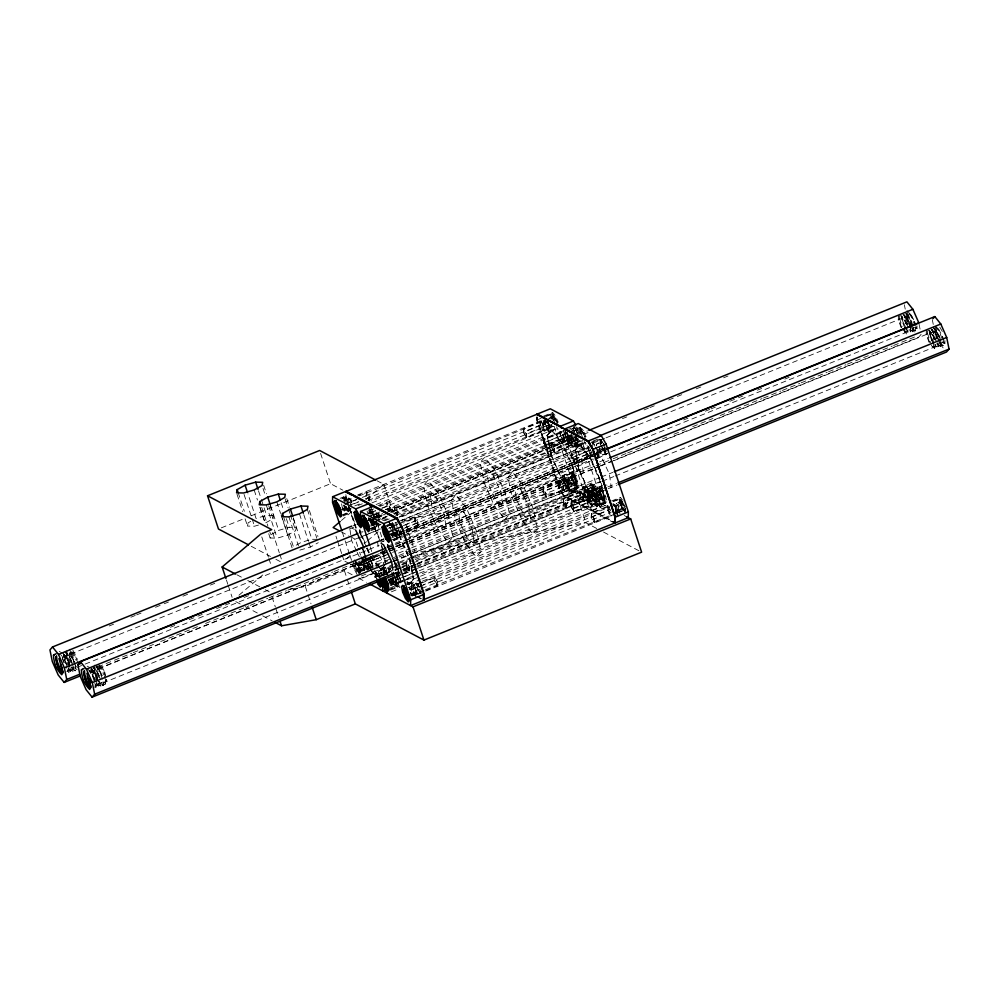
<?xml version="1.0" encoding="UTF-8"?>
<svg xmlns="http://www.w3.org/2000/svg" width="999" height="999" viewBox="0 0 999 999"><rect width="100%" height="100%" fill="white"/><g stroke="black" fill="none" stroke-linecap="round" stroke-linejoin="round"><path stroke-width="0.75" stroke-dasharray="5 3.75" d="M917.007 325.936L916.97 328.708L914.035 327.135C919.979 330.719 910.389 312.35 908.191 312.013M944.929 340.671L944.904 343.444L941.957 341.87C947.901 345.454 938.311 327.085 936.113 326.748M343.806 501.011L343.856 498.064L348.201 504.97L345.804 494.617M344.43 498.326L344.355 503.871L348.876 511.838L340.746 515.634M351.049 508.953L348.289 510.077L348.164 505.881L358.117 501.86M348.676 506.555L348.589 512.462L344.455 505.182M348.876 511.838L348.963 506.306M355.294 561.351L355.207 566.895L359.727 574.862M355.582 560.726L355.494 566.633L359.628 573.913M359.777 572.09L359.815 569.318L356.006 562.612M360.352 572.177L360.402 569.218L356.268 561.938M363.411 557.567L363.324 563.473L368.144 571.965M367.682 570.017L363.911 563.374L363.973 559.215M371.99 567.907L368.656 562.025L368.718 557.929L369.205 561.8L371.466 566.57L373.164 567.457L372.602 563.598L370.329 558.828L368.631 557.929L372.053 563.811L371.99 567.907L367.857 569.567L364.523 563.686L364.585 559.602L387.387 550.349M384.677 552.11L364.76 560.152L364.71 563.786L386.039 555.169M369.443 500.899L369.493 497.265L366.533 492.045L366.483 495.679L369.443 500.899L367.07 495.579L367.108 492.307L358.004 495.492M364.76 560.152L367.732 565.384L367.669 569.018L389.011 560.402M368.394 520.217L368.419 517.794M367.857 569.567L367.919 565.484M368.606 518.044L368.569 520.766L371.328 519.655M368.194 569.005L368.231 566.058L364.585 559.602M368.481 568.568L368.519 565.796L364.747 559.165M369.18 521.153L369.218 518.381M369.368 513.224L369.405 510.489M369.73 500.287L369.78 497.015L367.108 492.307M369.168 513.848L372.365 513.061L372.277 518.606L376.798 526.573L368.681 530.357M391.408 571.016L375.487 577.584L375.562 572.052L384.278 568.531L388.798 576.498L388.736 580.656M378.971 523.688L376.223 524.8L376.273 520.716L380.419 519.043L377.073 513.161L377.023 517.257M375.774 577.335L375.861 571.428L380.681 579.919M376.598 521.291L376.511 527.197L373.064 521.128M376.798 526.573L376.885 521.041M384.278 568.531L383.604 574.163L383.691 568.256L388.511 576.76M384.99 574.487L385.04 570.854L390.721 568.556M389.722 511.6L389.772 507.967L386.813 502.734L386.75 506.368L389.722 511.6L387.337 506.281L387.387 503.009L379.695 505.606M390.01 510.976L390.06 507.704L387.387 503.009M391.995 527.922L392.058 523.501L384.215 526.66M395.504 529.57L392.058 523.501L392.557 529.308L396.79 537.899L393.344 531.83M393.181 528.259L393.219 525.536L397.352 523.863M397.365 515.634L397.427 512L394.455 506.768L394.405 510.402L397.365 515.634L394.992 510.314L395.042 507.042L387.35 509.652M402.709 580.881L395.604 583.753L395.654 580.119L414.135 572.652M400.587 533.229L396.316 534.952L396.366 531.318L399.213 530.169M395.779 584.303L395.841 580.219L399.975 578.546L396.64 572.664L396.578 576.748L399.912 582.629L395.779 584.303L392.445 578.421L396.578 576.748M400.686 529.745L400.636 533.828L396.491 535.501L396.553 531.418L399.313 530.307M396.79 537.899L397.165 531.73L397.078 537.275M388.236 589.86L396.366 586.076L396.441 580.531L394.18 576.548M397.664 515.009L397.702 511.75L395.042 507.042M399.912 582.629L399.975 578.546M402.172 573.975L409.578 570.479L406.905 565.771L406.955 562.499L397.839 565.684M409.34 567.469L409.29 571.103L406.318 565.871L406.368 562.237L409.627 567.207L406.955 562.499M409.578 570.479L409.627 567.207M416.346 597.39L411.526 588.898L411.613 582.991L407.704 584.577M415.884 595.441L412.112 588.811L411.613 582.991L416.433 591.495L416.396 594.442M406.268 530.931L417.644 526.336L415.272 521.016L415.309 517.744L399.088 523.788M425.836 590.434L437.212 585.839L437.55 581.942L434.877 577.235L412.962 585.589L415.934 590.821L415.871 594.455L420.142 592.732M420.229 590.609L420.192 593.331L416.059 595.004L416.121 590.921M416.683 594.005L416.72 591.233L412.2 583.266M420.192 593.331L416.858 587.449L416.92 583.366L412.787 585.039L412.912 589.223L418.593 586.925M417.932 525.711L417.982 522.44L415.309 517.744M437.5 585.214L434.827 580.506L434.877 577.235M437.262 582.205L437.212 585.839L434.24 580.606L434.29 576.972L437.55 581.942M523.364 432.442L523.701 428.559L545.029 419.942L544.979 423.576L547.939 428.796L526.61 437.412L523.364 432.442L544.979 423.576M526.023 437.15L526.073 433.878L523.401 429.17M540.709 421.054L544.043 426.935L543.993 431.019L540.646 425.137L540.709 421.054L544.842 419.38L548.189 425.262L548.126 429.358L370.916 500.961M542.919 491.945L543.256 488.049L564.597 479.433L567.557 484.665L567.507 488.299L546.178 496.915L542.919 491.945L564.535 483.066L564.41 478.883L560.277 480.556L560.214 484.64L563.548 490.521L567.682 488.848L567.744 484.765L564.41 478.883M574.2 437.075L546.89 448.114L543.631 443.144L543.968 439.248L565.309 430.631L568.269 435.864L568.219 439.498M548.001 423.064L549.375 425.487L549.288 431.393L544.18 423.151L544.218 420.379M544.83 420.741L544.792 423.476L540.646 425.137M545.591 496.653L545.641 493.381L542.969 488.673M546.303 447.852L546.353 444.58L543.681 439.872M546.228 493.281L546.178 496.915L543.206 491.683L543.256 488.049L545.641 493.381M547.939 428.796L548.001 425.162L526.073 433.878M548.713 431.118L548.788 425.586L546.528 421.603M575.923 439.897L575.874 443.531L554.532 452.147L551.286 447.177L551.623 443.294L572.951 434.677L576.111 439.997L576.048 444.08L398.838 515.696M552.31 419.73L552.385 413.823L547.165 415.934M557.217 422.327L552.385 413.823L553.696 421.079M553.958 451.885L553.995 448.613L551.336 443.906M565.147 442.033L562.649 440.821L560.389 436.063L559.815 432.192L560.102 431.443L562 432.442L564.51 437.737L565.147 442.033L560.926 435.839L560.988 431.755L565.122 430.082L568.456 435.964L568.406 440.047L389.76 512.25M563.199 502.647L563.536 498.751L584.865 490.134L584.815 493.768L587.787 499.001L566.445 507.617L563.199 502.647L584.815 493.768M563.548 490.521L563.611 486.438L560.277 480.556M564.123 476.498L564.035 482.392L568.856 490.896L563.748 482.654L564.123 476.498L568.943 484.99L568.856 490.896L576.972 487.112L577.06 481.568L571.952 473.326L571.865 479.233L576.685 487.724L576.773 481.818L571.952 473.326M565.309 430.631L565.259 434.265L543.631 443.144M565.871 507.342L565.921 504.07L563.249 499.375M566.508 503.983L566.445 507.617L563.486 502.385L563.536 498.751L565.921 504.07M572.802 446.066L570.304 444.855L568.031 440.097L567.457 436.226L567.757 435.477L569.642 436.476L572.165 441.77L572.802 446.066L568.581 439.872L568.631 435.789L572.777 434.115M568.269 490.621L568.356 485.077L563.823 477.11M567.357 432.542L564.747 433.591L569.567 442.095L568.98 441.82L569.068 436.276L569.567 442.095L577.697 438.311M570.841 506.68L571.178 502.784L592.519 494.168L595.479 499.4L595.429 503.034L574.1 511.65L570.841 506.68L571.178 502.784L574.15 508.016L574.1 511.65L571.128 506.418M594.717 454.807L574.812 462.849L571.565 457.879L571.903 453.983L591.808 445.941M567.557 433.628L571.977 441.67L571.915 445.754L571.428 441.883L569.155 437.125L567.457 436.226M575.874 443.531L572.902 438.311L572.951 434.677M573.513 511.376L573.563 508.116L570.891 503.409M574.225 462.587L574.275 459.315L571.615 454.607M575.237 436.575L577.297 440.222L577.21 446.128L576.71 440.322L575.199 437.662M568.356 485.077L577.06 481.568L576.972 487.112L572.452 479.133L572.539 473.588L577.022 483.591L576.386 485.289L573.738 482.055L572.29 477.622L573.126 475.412L575.399 478.646L569.83 481.193L571.116 485.114L570.604 486.463L575.774 484.952L576.361 483.429L573.126 475.412M580.894 428.833L585.139 437.05L580.319 428.559L580.232 434.465L580.894 428.833L573.788 431.193M580.556 491.258L583.891 497.127L583.828 501.223L580.494 495.342L580.556 491.258L584.69 489.585L588.024 495.467L587.961 499.55M589.123 501.585L584.303 493.094L584.39 487.187L589.21 495.691L589.123 501.585L584.028 493.356L584.103 487.812L592.232 484.028L597.34 492.27L596.965 498.426L592.145 489.935L592.232 484.028L597.052 492.519L596.965 498.426M584.69 489.585L584.627 493.668L580.494 495.342M587.787 499.001L587.837 495.367M584.103 487.812L591.533 501.173L591.47 505.257L588.136 499.375L588.199 495.292L592.332 493.618L595.666 499.5L595.616 503.583L419.855 574.612M588.911 446.491L588.848 450.574L592.195 456.456L406.131 531.643M588.548 501.323L588.623 495.779L602.971 490.184L605.731 496.491L606.83 501.923L605.631 503.309L596.703 506.905L593.906 503.421L591.146 497.102L590.034 491.67L591.246 490.297L594.043 493.781L596.803 500.099L597.902 505.531L596.703 506.905M614.285 514.31L594.38 522.352L591.121 517.382L591.458 513.486L611.376 505.444M591.67 497.39L592.045 491.221L599.875 488.061L604.982 496.303L604.907 501.835L596.778 505.619L591.67 497.39L592.045 491.221L596.865 499.725L596.778 505.619L591.957 497.127M592.694 446.853L592.757 442.42L600.599 439.26L602.659 442.907M592.332 493.618L592.27 497.702L588.136 499.375M592.519 494.168L592.469 497.802L417.969 568.256M592.807 484.29L592.732 489.835L597.252 497.802M593.793 522.077L593.843 518.806L591.171 514.11M594.43 518.718L594.38 522.352L591.408 517.12L591.458 513.486L593.843 518.806M596.191 505.357L596.278 499.812L591.758 491.845M596.927 455.169L596.99 451.011L605.419 447.752L605.332 453.658L598.801 456.293M597.489 456.83L597.577 450.924L595.516 447.277M600.511 445.167L600.599 439.26M600.461 488.324L600.374 493.868L604.907 501.835M601.111 443.681L601.173 439.523L604.944 446.166M601.173 439.523L600.923 443.556L596.153 445.916L596.927 443.881L601.773 441.346L603.284 443.506M602.572 448.801L605.332 453.658L605.656 450.274M608.453 507.355L608.416 510.077L611.75 515.959M615.709 513.736L615.759 510.102L612.799 504.87M615.884 514.285L615.946 510.202M616.508 513.286L616.558 510.514L612.787 503.871M617.057 516.321L617.145 510.414L612.325 501.923M613.623 501.398L620.741 499.025L620.654 504.57L624.462 511.276M624.887 513.161L624.949 508.728M625.174 512.537L625.237 508.379M901.16 327.635L898.313 319.98L898.376 315.609L901.298 318.119L904.682 325.462L906.642 324.675L902.871 317.495L899.55 315.135M929.095 342.37L926.235 334.715L926.31 330.344L929.232 332.854L932.604 340.197L933.703 345.629L932.504 347.003L934.49 348.713L935.988 344.68L933.703 345.629M375.487 577.584L376.161 573.863L378.808 577.097L383.741 575.262L381.943 572.689L376.773 574.2L376.186 575.724L377.16 578.671M570.604 486.463L567.507 479.982L572.489 477.11L572.452 479.133L563.748 482.654M573.164 430.332L573.201 428.309L570.716 429.745M580.819 434.365L580.844 432.342L577.222 434.24M597.052 492.519L596.653 495.991L594.018 492.744L592.757 487.812L592.145 489.935M586.251 499.388L589.06 502.872L604.982 496.303L604.957 498.326L604.308 500.024L603.696 499.687L601.66 496.79L600.411 491.845L600.374 493.868L586.251 499.388L583.491 493.069L582.392 487.637L583.591 486.263L592.519 482.654L595.317 486.138L598.076 492.457L599.188 497.889L597.976 499.263L595.179 495.779L592.419 489.473L591.321 484.028L592.519 482.654M620.741 499.025L625.262 506.993L623.601 504.083L625.224 509.028L624.587 510.726L621.94 507.48L620.691 502.547L620.654 504.57L614.847 506.78M390.509 587.687L395.729 585.576L395.816 579.77L394.842 576.823M537.1 416.783L537.162 419.892L559.452 487.649L564.198 496.016L587.287 508.204L587.375 502.385L565.097 434.627L562.724 430.307M910.376 331.93L910.651 328.571L910.176 330.319L912.761 331.818L913.161 327.56L912.761 331.818L909.752 329.433L910.376 331.93L908.241 332.03L904.707 327.56M929.432 330.332C929.832 336.251 931.667 342.682 936.163 346.765L938.311 346.653L938.573 343.306L938.098 345.055L940.696 346.553L941.083 342.295L940.696 346.553L937.674 344.168M71.004 667.107L72.328 669.055L73.414 667.757L71.803 662.062L68.456 655.344L66.009 652.734C70.579 657.567 74.151 664.61 73.002 671.39L69.818 670.067L68.382 668.156M98.926 681.842C100.862 687.612 101.935 677.472 100.936 686.126L97.74 684.802L96.416 682.866M63.849 654.807L70.804 668.831C68.094 672.24 72.39 665.971 70.492 671.141L68.669 672.402L67.208 671.128L68.182 669.805L67.12 671.166M104.97 684.415L106.743 679.332L104.97 684.415C100.799 684.352 105.357 679.407 102.984 682.704L105.507 681.693L106.356 679.495M901.56 327.485L899.1 319.668L899.387 316.783M929.482 342.22L927.022 334.403L927.309 331.506M347.664 501.635L345.866 497.564L346.079 493.943M911.275 326.124L908.041 318.231L908.703 314.023M939.197 340.859L935.963 332.967L936.625 328.758M76.024 666.645L74.975 668.019L76.024 666.645C60.352 626.585 79.358 667.682 75.187 670.916L72.465 669.03M258.479 525.074L254.52 526.211L247.49 526.073L248.114 522.827L247.165 519.942M259.852 507.292L265.085 523.176L272.989 518.756L273.614 515.521L270.292 505.407M293.406 518.793L296.266 527.46L295.629 530.706L287.724 535.127L277.173 538.161L270.142 538.011L270.766 534.777L269.817 531.893M902.322 328.683L906.568 333.978L908.066 329.945M912.686 329.308L913.161 327.56M941.083 342.295L940.608 344.043L938.685 341.933M910.176 330.319L910.576 328.921M94.992 687.712L96.104 684.54L95.13 685.863L96.603 687.137L98.414 685.876C100.225 680.781 96.279 686.812 98.726 683.566L97.652 684.852M95.105 687.362L96.016 684.64L95.13 685.863M67.745 670.953L68.094 669.904M915.571 328.196L915.921 327.173L916.97 328.708L914.722 327.672M943.506 342.932L943.843 341.908L944.904 343.444L942.644 342.407L941.095 340.334M341.583 503.833L342.37 508.104L344.405 511.013L345.192 508.978L343.906 505.057M363.973 570.516L364.747 568.481L363.461 564.56L361.064 561.65L360.477 563.174L363.973 570.516L361.151 563.336L355.244 564.86L356.868 569.805L359.141 573.051L359.977 570.829L358.529 566.408L355.881 563.161L355.207 566.895L363.911 563.374M372.34 525.749L368.843 518.406L372.34 525.749L373.114 523.713L371.828 519.792L369.168 520.716M361.151 563.336L361.663 561.987M390.572 533.541L392.619 536.451L393.394 534.403L392.108 530.494M377.147 580.506L375.512 575.561L380.756 573.876L381.343 572.352L383.379 575.249M381.943 572.689L380.756 573.876M388.886 579.383L391.895 585.252L392.682 583.204L389.585 576.723M409.353 588.773L409.265 587.087L412.749 594.417L410.464 595.342M410.139 593.044L412.175 595.941L412.962 593.906L409.865 587.424M557.467 424.088L555.844 419.155L553.571 415.909L552.722 418.119L548.151 419.967M553.933 426.386L551.036 426.973L551.548 425.624L550.262 421.703M573.001 428.821L573.576 427.297L576.111 429.845L573.851 426.61M571.828 436.313L572.502 436.476L571.915 437.999L570.541 432.405M580.644 432.854L581.493 430.644L583.766 433.878L585.389 438.823M582.991 440.646L578.97 441.708L579.482 440.347L578.184 436.438M567.507 479.982L568.294 477.947L572.864 476.098M600.923 443.556L601.773 441.346M603.533 444.93L604.994 449.363L604.42 450.886L599.238 452.397L599.75 451.048L598.463 447.127M598.963 446.778L600.424 451.211L599.85 452.734L597.439 449.837L599.238 452.397M587.787 490.684L588.573 488.636L593.406 486.113L595.679 489.348L597.302 494.293L591.396 495.816L588.573 488.636L590.609 491.545L592.057 495.979L591.483 497.502L589.073 494.592L587.986 490.172L592.557 488.324L593.406 486.113M602.385 447.989L605.019 451.223L605.669 449.525L604.994 449.363M590.884 497.165L591.396 495.816M595.441 494.717L596.216 492.682L601.061 490.147L603.321 493.381L604.957 498.326L599.038 499.85L596.216 492.682L598.251 495.579L599.712 500.012L599.125 501.535L596.728 498.626L595.641 494.205L600.212 492.357L601.061 490.147M598.526 501.198L599.038 499.85M621.066 501.523L624.562 508.866L623.975 510.389L619.405 512.237L617.007 509.328L615.721 505.407L616.495 503.371L621.328 500.836L622.852 502.997M621.328 500.836L620.491 503.059L615.721 505.407M618.806 511.9L619.318 510.551L616.495 503.371L618.531 506.281L619.992 510.714L619.405 512.237L615.921 504.895M614.597 523.114L563.723 496.266L564.085 495.492L561.813 491.645M344.405 511.013L342.882 507.754M392.619 536.451L391.084 533.191M391.895 585.252L389.073 578.071M412.175 595.941L410.639 592.682M548.726 418.444L553.571 415.909M581.493 430.644L583.766 433.878M596.665 444.567L596.927 443.881M394.218 574.5L396.978 580.819L398.077 586.251L396.878 587.624L394.068 584.14L391.308 577.822L393.156 578.908L393.444 578.159M400.799 582.941L400.524 578.321L398.251 573.563L395.754 572.365L396.391 576.66L398.913 581.942L400.799 582.941L400.162 578.646L397.652 573.351L398.251 573.563M539.835 420.741L540.109 425.362L542.37 430.132L544.867 431.331L544.243 427.035L541.72 421.74L539.835 420.741L540.459 425.037L542.981 430.332L367.782 500.649M559.39 480.244L559.665 484.865L561.938 489.622L564.435 490.834L563.798 486.538L561.276 481.243L559.39 480.244L560.027 484.54L562.549 489.835L411.875 550.249M579.67 490.946L579.944 495.566L582.217 500.324L584.715 501.523L584.078 497.227L581.555 491.945L579.67 490.946L580.307 495.242L582.817 500.536L417.719 566.77M587.025 495.729L587.312 494.98L589.21 495.979L591.72 501.273L592.357 505.569L588.723 496.628L587.025 495.729L587.599 499.6L589.86 504.358L592.357 505.569M421.416 583.091L609.003 507.317L609.49 506.68L607.592 505.681L607.867 510.289L610.139 515.059L612.637 516.258M342.707 510.414L345.192 508.978M370.629 525.149L373.114 523.713M359.977 570.829L364.747 568.481M393.394 534.403L392.22 531.967M390.197 584.64L392.682 583.204M407.068 582.392L409.016 584.815L413.861 578.858L409.752 558.603L399.475 535.102L388.986 522.015M571.928 492.37L576.411 487.187L572.29 466.933L562.025 443.431L562.574 442.894L573.026 466.82L577.21 487.425L572.652 492.707L561.438 479.295L551.161 455.781L547.04 435.527L551.885 429.57L562.537 443.156L391.745 512.2M574.962 450.262L579.82 444.305L590.496 457.629L600.948 481.543L605.144 502.16L600.574 507.442L589.36 494.018L579.083 470.517L574.962 450.262L579.82 444.305M906.13 317.382L910.301 327.335L906.13 317.382L903.021 314.073M585.339 442.345L399.088 517.932M536.55 417.008L536.688 420.304L558.841 487.674L563.548 496.078L564.085 495.492L614.959 522.34M592.469 443.044L592.757 442.42L594.817 446.066M370.404 556.768L381.094 570.079L383.241 567.232M409.016 584.815L413.861 578.858M547.04 435.527L551.885 429.57M563.698 496.153L564.085 495.492M369.505 567.657L365.484 555.819M937.649 344.942L938.511 343.656L938.098 345.055L936.163 342.957M913.298 327.859L908.64 316.358L905.668 313.037L908.79 316.396L911.862 322.565L913.298 327.859L912.437 329.121L915.121 330.981L915.808 327.522L915.259 328.246L914.584 327.66M941.22 342.595L940.359 343.856L943.044 345.716L943.73 342.257L943.181 342.982L942.507 342.395M70.692 668.793L69.718 670.117L68.481 668.131M372.877 568.206L370.979 567.207L371.466 566.57L397.44 556.068M400.112 532.492L401.81 533.391L401.511 534.14L399.625 533.141L400.112 532.492L398.401 528.921M398.913 581.942L418.156 573.726M541.72 421.74L359.428 495.829M562 432.442L379.695 506.53M569.642 436.476L387.35 510.564M564.435 490.834L560.801 481.893L561.276 481.243M581.555 491.945L415.134 559.615M588.723 496.628L589.21 495.979M72.328 669.055L73.414 667.757M101.236 682.554L100.262 683.791L98.601 681.281L103.109 685.651L103.846 681.468L103.072 680.494L103.109 685.651L99.5 681.705M381.094 570.079L383.828 566.92L387.674 572.989M599.85 507.105L604.333 501.923L600.224 481.668L589.947 458.154L579.457 445.079M342.719 498.151L343.918 496.778L346.728 500.274M343.007 515.971L349.388 513.399L350.587 512.012L349.488 506.58M370.641 512.887L371.853 511.513L375.749 517.532M370.941 530.706L377.31 528.134L378.509 526.748L377.684 522.677M393.768 540.372L398.788 537.45L396.029 528.221M379.945 568.518L383.766 566.982L382.567 568.356L383.666 573.788L374.737 577.397L373.638 571.965L374.837 570.579L378.746 576.598M378.059 565.971L380.906 569.53L385.389 564.385M381.281 575.998L382.492 574.625M451.436 500.124L455.919 494.98L466.383 508.004L476.685 531.568L480.806 551.86L476.311 557.005L465.859 543.98L455.544 520.417L451.436 500.124L401.186 520.417M543.831 416.92L551.473 413.836L552.684 412.462L555.481 415.946L558.241 422.252M406.93 581.893L408.828 584.265L413.324 579.12L419.068 576.798M406.668 584.64L411.688 581.718L414.485 585.202L417.807 594.23M508.029 477.26L512.512 472.115L522.976 485.139L533.279 508.703L537.4 528.995L532.904 534.14L522.452 521.116L512.15 497.552L508.029 477.26L575.511 450L579.994 444.855L590.459 457.892L600.761 481.443L413.511 557.092M543.106 420.154L546.416 429.183L549.213 432.679L550.424 431.293L558.066 428.209M376.123 504.52L547.589 435.264L552.072 430.119M571.753 431.655L579.408 428.571L580.606 427.185L571.678 430.794M563.386 430.856L566.695 439.885L569.492 443.369L570.691 441.995L567.382 431.506M571.028 434.89L574.338 443.918L577.147 447.415L578.346 446.029L585.988 442.944M562.112 476.935L563.311 475.561L572.24 471.953L575.049 475.449L577.809 481.755L578.908 487.187L577.709 488.573L568.781 492.17L565.983 488.686L563.211 482.38L562.112 476.935L571.041 473.326L572.24 471.953M568.781 492.17L569.979 490.796L578.908 487.187M413.199 556.48L572.464 492.145L576.947 487.012L572.839 466.72L407.13 533.653M597.414 458.104L606.343 454.508L607.542 453.121M590.034 491.67L598.963 488.061L600.162 486.688L602.971 490.184M589.06 502.872L590.259 501.498L589.16 496.066L586.401 489.747L583.591 486.263M421.753 579.045L600.387 506.88L604.882 501.748L601.061 482.904M612.862 501.336L619.243 498.763L620.441 497.39L622.315 499.712M905.781 330.894L904.582 332.28L907.092 331.256M921.128 334.353L918.556 337.287L613.523 460.502M906.63 313.524L907.504 319.043L910.002 325.599L907.504 319.043L908.94 323.526M590.496 457.629L399.475 535.102L394.081 528.946M358.803 501.76L352.684 504.408L350.162 499.125L353.646 498.164M369.78 497.015L365.234 498.988M370.442 509.827L372.952 515.109L370.442 509.827L368.544 508.828M390.06 507.704L385.514 509.69M386.725 516.495L380.607 519.143L378.084 513.861L381.581 512.899M397.702 511.75L394.58 513.149M368.519 565.796L359.815 569.318L359.777 571.341L358.154 566.408L355.881 563.161M417.982 522.44L404.895 527.872M372.664 566.77L372.602 563.598M540.459 425.037L362.625 497.052M544.18 423.151L547.077 421.84M413.586 579.545L409.752 558.603M396.441 580.531L389.635 583.428M560.102 431.443L560.389 436.063L381.456 508.341M564.747 433.591L568.98 441.82M551.286 447.177L572.902 438.311M568.031 440.097L567.757 435.477M551.161 455.781L547.327 434.852M416.72 591.233L411.213 593.606M571.565 457.879L590.334 450.149M593.069 456.768L590.584 455.556L588.311 450.799L588.036 446.178L588.311 450.799L403.608 525.399M560.027 484.54L411.051 544.892M579.083 470.517L575.249 449.587M580.307 495.242L415.447 562.012M584.028 493.356L600.162 486.688M587.312 494.98L587.599 499.6L417.32 568.369M591.121 517.382L609.902 509.652M607.592 505.681L607.867 510.289L423.176 584.902M559.003 488.049L559.565 487.549L537.425 420.192L537.362 417.245M238.936 595.229L264.71 573.251M341.371 520.516L351.985 511.476M366.133 499.425L383.816 484.353L376.985 480.744M349.275 563.536L344.043 560.776L349.937 555.756M364.086 543.693L366.446 541.683M367.62 540.684L380.594 529.632M911.3 315.384L908.278 311.975M939.222 330.12L936.2 326.71M555.844 419.155L553.046 420.429M356.868 569.805L362.437 567.257M590.109 491.895L595.679 489.348M597.752 495.929L603.321 493.381M618.031 506.63L623.101 504.433M248.114 522.827L250.749 521.353M270.766 534.777L278.671 530.357L289.235 527.322L296.266 527.46M317.507 539.385L311.875 539.273L301.323 542.307L293.406 546.728L283.916 517.832M299.812 550.112L310.377 547.077L318.281 542.657M72.49 651.947L75.862 657.205L76.636 656.88L77.36 659.452M99.575 665.371L103.784 671.927L104.558 671.615L105.657 675.474M537.075 420.154L537.425 420.192M221.316 527.847L245.542 518.069M251.248 515.759L330.569 483.716L342.857 490.197M340.097 498.326L343.918 496.778M543.756 416.059L552.684 412.462M341.695 498.851L345.604 497.265L345.542 494.168M537.162 419.892L541.083 418.306M546.316 416.196L550.224 414.61L550.162 411.513M345.017 500.099L351.948 497.265M357.729 494.93L539.535 421.491L541.233 422.39L544.867 431.331M345.204 500.661L352.31 497.789M549.1 418.519L555.481 415.946M543.656 422.877L546.203 421.84M344.955 504.195L349.088 502.522L349.151 498.439L352.485 504.308M356.855 499.388L348.901 502.422L348.264 498.126L349.063 498.439L351.336 505.869M345.142 504.295L356.518 499.7M362.212 497.402L367.07 495.579M366.021 498.851L544.243 427.035M544.043 426.935L548.189 425.262M342.145 509.19L347.365 507.08M551.985 424.438L548.788 425.586M341.833 509.665L348.214 507.092M550.424 431.293L549.313 425.861L551.873 424.837M354.795 505.894L362 502.984M344.031 510.939L346.591 509.902L349.388 513.399M546.416 429.183L554.07 426.098M348.114 509.515L350.961 508.366M358.067 505.494L362.337 503.771M372.003 502.859L557.13 428.221M342.944 515.109L350.587 512.012M549.213 432.679L558.141 429.071L556.268 426.748M377.997 505.631L559.815 432.192L561.513 433.091L563.786 437.849L564.348 441.72L564.323 437.637L560.988 431.755M569.005 429.145L571.291 428.221M371.041 510.027L373.926 508.866M563.936 433.578L566.483 432.542M368.019 513.061L371.853 511.513M375.686 510.664L369.18 513.124L368.756 510.252M560.926 435.839L565.059 434.165M366.845 514.41L375.374 510.964M382.492 508.091L387.337 506.281M369.618 513.586L373.539 512L373.464 508.903M567.707 433.566L565.097 434.627L565.022 431.518M574.238 430.931L578.159 429.345L578.084 426.248M369.867 516.008L379.82 511.988M568.269 435.864L546.353 444.58M372.939 514.835L380.532 511.875M385.651 509.665L568.456 435.964M373.127 515.397L380.232 512.524M576.66 433.179L583.404 430.681L586.163 436.988M569.592 436.563L572.14 435.527M368.281 519.293L372.602 517.557M373.626 517.182L382.667 513.486M388.049 511.351L567.27 438.923L573.301 442.107L581.368 459.053L583.391 472.802L577.36 469.617L569.293 452.672L567.27 438.923M353.209 525.511L356.106 524.338M374.9 516.758L382.13 513.836M387.912 511.5L572.964 436.75M578.746 434.415L587.412 430.906M365.159 521.341L370.379 519.23M376.923 516.77L382.617 514.473M376.773 517.494L383.978 514.585M568.581 439.872L572.714 438.211M374.488 518.456L384.453 514.423M390.134 512.125L394.992 510.314M109.228 625.961L113.561 624.213M130.906 617.207L135.24 615.459M136.688 614.872L141.034 613.124M155.482 607.28L162.712 604.358M164.161 603.771L168.494 602.022M182.954 596.178L190.185 593.269M210.414 585.089L214.76 583.341M349.2 529.033L356.431 526.111M369.443 520.854L375.224 518.518M376.673 517.932L383.903 515.009M391.133 512.087L576.173 437.35M583.404 434.428L589.185 432.092M622.439 418.656L626.773 416.908M644.118 409.902L648.463 408.141M649.912 407.567L654.245 405.806M668.706 399.975L675.923 397.053M677.372 396.466L681.705 394.717M696.166 388.873L703.396 385.951M723.638 377.784L727.971 376.024M375.287 518.793L370.979 520.529L369.068 518.156M376.723 518.206L385.327 514.735M387.462 516.021L376.086 520.616L376.036 524.25L378.883 523.101M578.346 438.911L553.995 448.613M393.943 513.586L572.165 441.77M571.977 441.67L576.111 439.997M371.378 523.401L375.287 521.815M569.492 443.369L578.421 439.772L575.624 436.276M371.441 523.651L375.761 521.903M381.518 519.58L387.262 517.257M394.455 514.348L436.163 497.502L444.23 514.448L446.253 528.196L440.222 525.012L432.155 508.066L430.132 494.318L436.163 497.502M492.757 474.637L500.824 491.583L502.859 505.332L496.815 502.147L488.748 485.214L486.725 471.453L492.757 474.637L573.301 442.107M371.041 523.888L376.136 521.828M578.346 446.029L577.247 440.596L579.795 439.56M382.717 520.629L389.935 517.719M395.704 515.384L570.904 445.067L568.394 439.772M370.679 526.186L374.513 524.637L377.31 528.134M574.338 443.918L581.992 440.834M384.565 520.804L390.259 518.506M359.19 532.942L362.075 531.78M370.754 528.271L380.869 524.188M399.662 516.595L584.715 441.845M366.208 546.803L360.139 532.942L363.012 531.78M370.192 528.883L380.894 524.562M398.913 517.282L551.698 455.556L547.589 435.264M370.866 529.845L378.509 526.748M577.147 447.415L586.063 443.806L584.203 441.483M593.231 440.984L599.612 438.399M387.1 525.137L390.921 523.588L391.745 527.672M590.759 442.869L599.675 439.26L600.786 444.705M901.298 318.119L902.871 317.495M386.825 526.223L395.442 522.739M62.425 657.417L367.457 534.203M368.868 533.628L380.469 528.946M387.387 526.036L399.263 521.353M400.374 520.791L587.2 445.442M592.981 443.106L604.545 438.436M605.993 437.849L906.692 316.383L910.226 324.463M358.216 538.111L363.973 535.776M365.422 535.202L381.256 528.796M387.025 526.473L395.654 522.976M401.423 520.654L404.295 519.492L574.924 489.51L609.253 507.629M401.598 522.115L587.737 446.928L589.435 447.827L403.296 523.014M393.406 526.086L397.664 524.363M388.549 528.271L394.93 525.699L392.132 522.215M602.409 441.895L594.755 444.98L591.957 441.496M67.045 666.208L64.46 659.402L63.924 654.957M68.781 662.499L67.17 658.316L69.668 665.172L67.07 658.353L66.321 652.397M72.365 664.285L69.693 657.292L71.641 656.505L70.754 651.298M403.309 525.699L415.272 521.016M909.252 323.614L910.226 327.61M914.385 321.541L915.546 324.787M66.583 664.173L63.324 657.592L60.527 654.52M594.78 451.173L574.275 459.315M597.814 449.837L601.236 448.451M404.12 528.359L591.708 452.584L590.009 449.013M390.347 534.627L396.878 531.992M391.308 534.59L397.689 532.017M598.626 456.73L597.514 451.298L605.169 448.201M380.944 540.009L383.878 538.823M390.909 535.839L592.057 454.732M593.493 454.145L605.057 449.475M380.382 540.422L383.266 539.26M391.895 535.776L404.433 530.744M405.881 530.169L592.32 454.82M381.143 540.247L384.028 539.073M392.707 535.576L404.27 530.906M405.719 530.319L595.104 453.821M596.54 453.234L605.219 449.725M392.232 536.363L394.792 535.339L397.59 538.823M597.165 453.583L603.546 451.011L606.343 454.508M170.404 627.272L174.738 625.511M189.198 619.68L196.416 616.758M197.864 616.171L202.198 614.422M216.658 608.578L223.888 605.656M225.337 605.082L229.67 603.321M244.131 597.489L248.464 595.729M381.468 542.007L384.353 540.846M391.583 537.924L404.595 532.667M406.044 532.08L595.429 455.581M596.878 454.995L606.992 450.911M683.616 419.955L687.949 418.206M705.294 411.201L709.64 409.453M711.076 408.866L715.421 407.117M729.869 401.273L737.1 398.351M738.548 397.764L742.881 396.016M757.342 390.184L761.675 388.424M784.814 379.083L789.148 377.335M396.041 531.705L398.901 535.264L404.645 532.942M406.081 532.367L466.383 508.004M522.976 485.139L590.459 457.892M390.259 540.534L402.023 535.714M66.871 671.478L75.537 667.969M76.985 667.382L379.133 545.342M393.594 539.497L402.26 535.988M403.708 535.414L593.094 458.916M594.542 458.329L912.587 329.857L914.297 331.98M393.618 540.709L405.119 536.063M406.556 535.476L464.085 512.237L472.152 529.183L474.188 542.932L468.144 539.747L460.077 522.802L458.054 509.053L464.085 512.237M520.691 489.373L528.758 506.318L530.781 520.067L524.737 516.883L516.67 499.95L514.647 486.188L520.691 489.373L594.043 459.752M595.479 459.165L601.223 456.843L609.29 473.788L611.326 487.537L606.493 484.99M387 546.503L402.822 540.122M408.579 537.787L440.222 525.012M496.815 502.147L577.36 469.617M387.113 547.677L404.458 540.671M405.906 540.084L593.843 464.173M599.625 461.838L608.304 458.341M398.376 571.241L388.062 547.677L579.62 470.292L575.511 450M380.494 552.447L394.043 546.903M395.492 546.316L407.779 541.421M409.215 540.846L562.012 479.12L572.464 492.145M89.86 670.142L112.987 660.789M114.435 660.214L131.781 653.209M133.229 652.622L153.471 644.442M160.702 641.52L175.15 635.689M176.598 635.102L199.738 625.761M205.519 623.426L221.416 616.995M222.864 616.408L248.888 605.906M250.324 605.319L267.682 598.314M269.131 597.727L286.476 590.721M287.924 590.134L313.936 579.62M315.384 579.045L332.729 572.027M334.178 571.453L360.202 560.938M361.65 560.352L373.214 555.681M380.444 552.759L394.892 546.928M396.341 546.341L407.904 541.67M409.353 541.083L611.75 459.328M613.199 458.741L626.211 453.484M627.647 452.909L645.004 445.891M646.44 445.317L666.683 437.137M673.913 434.215L685.476 429.545M692.707 426.623L712.949 418.444M720.179 415.534L734.627 409.69M736.076 409.103L762.1 398.589M763.548 398.014L780.893 391.009M782.342 390.422L799.687 383.416M801.136 382.829L808.366 379.907M809.802 379.32L827.16 372.315M828.596 371.728L845.953 364.722M847.402 364.136L873.413 353.634M874.862 353.047L892.207 346.041M893.655 345.454L916.782 336.114M388.836 549.775L394.605 547.44M396.041 546.853L407.592 542.195M409.028 541.608L559.103 480.994L560.801 481.893M354.558 559.89L357.367 563.374L366.283 559.765L369.605 568.793M563.311 475.561L566.121 479.045L575.049 475.449M929.232 332.854L930.793 332.23L934.564 339.41L932.604 340.197M90.185 671.902L407.842 543.668M409.29 543.094L599.063 466.346M600.511 465.759L612.075 461.088M90.347 672.152L404.058 545.429M409.74 543.144L599.225 466.595M600.674 466.009L612.237 461.338M613.686 460.764L934.627 331.119L933.74 326.773M290.222 589.11L305.319 586.463L344.418 570.666L353.396 575.412M363.386 563.099L366.146 569.405L357.217 573.014L354.458 566.695L363.386 563.099L362.287 557.654M563.211 482.38L572.14 478.771L571.041 473.326M364.523 563.686L368.656 562.025M405.269 547.227L369.205 561.8L368.469 561.925L367.832 557.629M560.214 484.64L564.348 482.967M94.143 667.195L95.005 673.089L97.59 679.907L95.005 673.089L94.455 668.618M94.967 680.943L92.383 674.138L91.846 669.68M100.287 679.008L97.615 672.027L99.575 671.241L98.676 666.033M930.106 335.926L932.554 342.382M932.729 334.877L935.139 341.283L932.729 334.877L932.042 329.283M352.884 564.41L354.832 570.304L367.894 565.034L370.254 569.355M559.452 487.649L572.502 482.38L577.26 490.734L564.198 496.016M367.732 565.384L389.91 556.593M398.564 553.096L410.114 548.439M411.551 547.852L567.744 484.765M360.676 572.402L360.127 569.68L369.043 566.083M569.979 490.796L568.881 485.364L577.809 481.755M398.888 555.494L410.427 550.824M939.697 337.337L936.712 331.131L933.603 327.772L936.575 331.094L940.833 341.283M942.307 336.276L943.468 339.523M94.505 678.908L89.673 670.479M97.115 677.859L92.233 669.355L97.115 677.859L98.327 682.142M102.348 675.749L99.088 669.168L96.578 666.458M565.983 488.686L574.9 485.077L577.709 488.573M393.369 559.303L397.702 557.554M399.138 556.967L410.689 552.31M412.125 551.723L563.636 490.521M393.007 561.151L599.737 477.647M601.186 477.06L612.749 472.39M393.156 561.213L411.913 553.633M412.674 553.371L576.947 487.012M393.618 561.45L408.029 555.631M361.301 575.986L367.669 573.414M373.638 571.965L382.567 568.356M582.392 487.637L591.321 484.028M380.906 569.53L392.994 564.647M394.443 564.06L398.763 562.312M399.575 561.987L412.5 556.768M935.027 345.991L932.504 347.003L930.244 343.419M94.793 686.213L396.94 564.16M398.389 563.573L409.952 558.903M411.401 558.316L600.774 481.818M602.222 481.231L613.786 476.56M615.234 475.974L940.509 344.593L943.93 348.838M393.231 566.883L384.852 570.304L384.802 574.388L388.936 572.714L388.998 568.631L392.332 574.512M394.68 566.296L409.103 560.476M414.885 558.141L579.383 491.695L581.081 492.594L584.715 501.523M392.145 567.981L396.416 566.258M377.647 574.075L386.563 570.466M586.401 489.747L595.317 486.138M394.93 567.782L400.711 565.446M402.147 564.86L413.698 560.202M393.356 569.954L387.6 572.277L385.114 567.07M394.792 569.38L400.549 567.045M401.985 566.47L410.614 562.986M416.371 560.664L468.144 539.747M524.737 516.883L602.409 485.514M395.254 570.167L401.024 567.832M402.46 567.257L414.011 562.587M382.555 575.486L390.209 572.39M394.942 570.466L397.789 569.318M399.213 568.743L406.905 565.771M383.504 575.461L390.035 572.827M403.221 569.218L411.875 565.721M417.644 563.386L589.36 494.018L600.574 507.442M402.684 569.492L415.596 564.273M417.033 563.698L465.859 543.98M522.452 521.116L589.934 493.856L600.387 506.88M393.906 573.339L398.251 571.578M404.033 569.243L415.596 564.572M417.045 563.985L606.43 487.487M607.867 486.913L616.545 483.404M392.507 574.338L401.536 570.791M402.972 570.217L415.309 565.084M416.758 564.51L588.024 495.467M395.529 573.738L412.599 566.845M589.16 496.066L598.076 492.457M395.679 574.512L415.572 566.57M416.658 566.171L606.755 489.26M608.191 488.673L616.87 485.164M396.079 575.511L398.963 574.35M404.732 572.015L411.95 569.105M591.146 497.102L600.062 493.506L598.963 488.061M387.949 579.72L400.749 574.55M415.884 568.955L396.391 576.66M388.136 580.269L392.27 578.596M416.533 568.831L392.632 578.521L395.604 583.753M389.285 582.405L395.816 579.77L400.562 588.124M404.845 576.573L417.832 571.328M419.28 570.754L591.72 501.273M591.533 501.173L595.666 499.5M389.323 583.903L396.978 580.819M596.803 500.099L605.731 496.491M419.592 573.139L590.471 504.57L587.949 499.275M390.247 585.689L394.068 584.14M593.906 503.421L602.822 499.812L605.631 503.309M404.133 580.307L414.086 576.286M405.419 580.444L401.086 582.192L399.388 581.293L395.754 572.365M406.868 579.857L414.073 576.947M587.287 508.204L600.349 502.922L600.436 497.115L582.03 441.133M420.504 576.223L604.882 501.748M390.422 589.335L398.077 586.251M597.902 505.531L606.83 501.923M390.497 590.197L396.878 587.624M406.593 583.778L411.688 581.718M611.525 500.998L620.441 497.39M408.828 584.265L420.317 579.62M391.421 591.82L399.25 588.661M592.12 510.751L605.182 505.469L600.436 497.115L587.375 502.385L592.12 510.751L615.209 522.939M422.602 581.031L607.305 506.431L609.003 507.317L610.701 510.901M408.116 587.774L414.485 585.202M623.251 500.874L614.323 504.483L617.082 510.789L618.181 516.233M409.041 589.56L411.588 588.523L410.489 583.091M613.973 506.78L620.342 504.208L619.243 498.763M416.858 587.449L412.724 589.123L416.059 595.004M421.728 585.489L416.67 587.35L416.034 583.054L419.667 591.995L421.366 592.894M420.017 586.351L434.827 580.506M415.934 590.821L420.192 589.098M421.615 588.523L611.263 512.087M624.974 507.255L616.558 510.514M410.876 594.093L417.245 591.508M617.082 510.789L624.737 507.704M424.001 590.247L419.18 592.644L416.67 587.35M425.437 589.66L610.751 515.272L608.229 509.977M411.8 595.866L414.348 594.842L411.588 588.523M616.733 513.086L623.101 510.514L620.342 504.208M425.699 591.146L611.838 515.959M898.313 319.98L899.1 319.668M926.235 334.715L927.022 334.403M273.614 515.521L266.583 515.372L256.019 518.406L247.952 493.843M596.728 528.483L585.851 522.739L415.222 552.722L404.295 519.492M99.088 669.168L96.703 666.433M563.786 437.849L564.51 437.737M572.29 466.933L573.026 466.82M377.56 517.032L376.823 517.157L376.198 512.862L376.998 513.161L379.258 520.604M563.061 486.65L563.798 486.538M600.224 481.668L600.948 481.543M359.353 529.895L359.952 532.842L360.689 532.717L366.733 546.553M583.341 497.352L584.078 497.227M573.563 508.116L601.66 496.79L604.308 500.024M387.275 544.63L387.874 547.577L388.611 547.452L398.888 570.966M547.952 420.479L549.238 424.4L551.648 427.297L552.222 425.774L551.548 425.624M575.874 435.214L577.16 439.135L579.57 442.033L580.144 440.509L579.482 440.347M576.386 485.289L574.113 482.055L568.806 483.903M596.653 495.991L594.393 492.757L589.073 494.592M596.728 498.626L599.125 501.535L603.696 499.687L604.283 498.164L602.822 493.731L600.786 490.834M624.587 510.726L622.315 507.48L617.007 509.328M363.461 564.56L358.154 566.408M391.396 579.295L392.482 583.716M370.229 568.094L368.007 564.934L362.712 548.826M561.438 479.295L572.652 492.707M369.068 517.844L371.553 520.367L381.218 542.494M908.79 316.396L905.544 313.062M936.712 331.131L933.466 327.797M599.75 451.048L600.424 451.211M577.022 483.591L571.116 485.114M625.224 509.028L619.318 510.551M380.119 576.835L372.515 572.877L370.254 569.018M373.089 573.076L370.804 569.13M576.411 487.187L577.21 487.425M604.333 501.923L605.144 502.16M562.649 440.821L563.261 441.034L560.739 435.739M590.584 455.556L591.183 455.769L588.661 450.474M370.329 558.828L369.717 558.616L372.24 563.911M389.997 569.318L390.609 569.53L388.112 568.319L388.748 572.614L389.473 572.502L388.911 568.631L388.112 568.319M397.265 523.863L396.478 523.563L397.103 527.859L399.625 533.141M373.102 573.139L372.515 572.877L380.769 577.235M70.18 670.004L73.002 671.39L72.24 667.07M98.114 684.74L100.936 686.126L100.175 681.805M595.192 453.658L601.223 456.843M615.734 511.038L622.839 514.797M624.2 515.509L628.271 517.657M603.533 532.067L640.247 551.448M348.264 498.126L350.761 499.325L353.034 504.095M376.198 512.862L378.696 514.06L380.956 518.831M351.998 528.121L354.42 529.395M340.959 531.693L348.801 535.826M350.112 536.513L355.332 539.273L357.717 546.49M416.034 583.054L418.531 584.265L417.919 584.053L419.817 588.024M360.889 558.179L365.721 560.726L363.686 546.977M389.747 581.918L399.375 587M410.377 592.794L415.884 595.704M417.257 596.428L421.378 598.601M389.023 581.58L400.025 587.387M411.026 593.194L415.147 595.367M379.433 576.972L372.639 573.389L359.578 578.671L358.391 576.648M388.936 581.992L395.729 585.576M411.426 593.856L415.497 596.016M416.858 596.728L420.941 598.876M350.587 564.223L364.96 571.815M358.604 578.159L366.371 582.255M251.236 546.291L270.467 556.443M275.886 559.303L281.281 562.15M236.95 574.8L242.332 577.647M247.727 580.481L259.84 586.875M265.222 589.722L269.255 591.845M235.764 601.635L243.843 605.906M245.18 606.618L257.305 612.999M262.687 615.846L272.103 620.816M87.175 666.158L91.071 668.256L93.869 671.278L97.215 677.821M59.241 651.423L63.149 653.521M96.379 670.079L99.838 676.76L94.905 668.368M68.456 655.344L66.134 652.734M390.309 527.922L389.697 527.584L391.733 530.494M927.472 329.87L930.793 332.23M75.062 667.981L77.048 669.68M92.27 666.495L95.017 669.093L99.001 677.509M64.348 651.76L67.083 654.357L71.079 662.774M930.943 328.808L934.053 332.118L937.174 338.349L934.003 332.23L930.843 328.846M939.734 342.182L943.044 345.716L943.006 340.946M902.921 314.111L906.081 317.495M912.636 328.334L915.121 330.981L915.084 327.41M64.073 654.532L69.293 663.086L65.946 656.355L64.311 654.62L69.193 663.124M89.598 670.529L91.359 672.302L88.449 669.243M69.618 652.609L71.279 654.42M71.566 666.97L75.187 670.916L75.137 665.759L75.924 666.733M906.018 314.285L907.841 316.308L912.037 325.761M581.543 428.359L583.404 430.681M551.523 430.344L562.025 443.431M388.261 521.678L393.107 527.734M389.385 523.426L395.092 530.531M407.467 581.668L409.378 584.04M401.248 575.124L398.339 571.503L387.874 547.577M370.966 556.231L379.545 566.933M370.442 556.505L377.11 564.797M363.486 556.281L366.283 559.765M96.591 667.282L99.088 670.554L102.497 679.083M69.505 653.633L74.575 664.347M935.426 326.398L939.347 331.718L942.482 339.635M909.078 313.798L911.425 316.983L914.56 324.9M96.341 683.029L98.414 685.876L97.615 683.004M68.419 668.294L70.492 671.141L69.693 668.269M602.747 447.989L605.019 451.223M577.16 439.135L578.97 441.708M571.915 437.999L569.517 435.102L571.316 437.662M553.296 416.595L556.306 422.452M549.238 424.4L551.036 426.973M593.144 486.8L595.179 489.697L596.628 494.13L596.053 495.654L591.483 497.502L587.986 490.172M569.83 481.193L568.294 477.947L570.329 480.844L571.79 485.277L571.203 486.8L567.719 479.47M376.161 573.863L378.434 577.097M359.403 572.365L355.906 565.022L356.493 563.498L361.064 561.65L364.548 568.993M932.929 346.341L934.49 348.713M904.232 330.407L906.568 333.978M88.237 669.38L91.846 675.187M62.475 658.129L66.858 668.281M98.714 665.197L103.958 674.974M71.516 651.648L76.036 660.239M939.784 327.148L942.594 331.893M95.167 684.677L96.603 687.137M67.245 669.942L68.669 672.402M601.098 445.067L605.619 453.034M624.288 506.043L620.154 498.763L620.067 504.67L623.513 510.726M573.251 424.787L577.484 433.017L574.737 428.171M577.21 446.128L572.39 437.637L576.635 445.854M552.971 414.098L557.492 422.065M544.467 422.902L549.288 431.393M564.535 483.066L567.507 488.299M398.626 530.307L400.636 533.828M392.632 523.763L395.654 529.083M394.83 532.342L396.316 534.952M394.493 531.98L396.491 535.501M416.92 583.366L420.254 589.248M372.365 513.061L376.123 519.705M371.778 512.799L374.275 517.195M369.43 509.128L372.764 515.009M373.813 520.329L376.223 524.8M393.843 576.685L396.166 580.794L396.079 586.7L391.258 578.196M391.845 578.109L396.366 586.076M343.856 498.064L346.353 502.46M385.04 570.854L387.262 574.775M346.291 506.543L348.289 510.077M375.562 572.052L380.095 580.019M101.511 666.246L104.558 671.615M72.827 650.162L76.636 656.88M98.164 681.056L91.783 669.542M576.972 427.185L580.094 435.239M371.166 507.679L374.987 516.421M354.832 570.304L357.192 574.625M934.115 342.894L932.067 339.023L929.994 330.931M934.802 344.18L936.163 346.765M906.193 328.159L904.145 324.288L902.072 316.196M906.88 329.458L908.241 332.03M931.755 329.932L936.425 338.911M903.82 315.209L908.503 324.176M911.388 315.322L914.472 321.503M96.878 682.167L93.794 675.749L92.383 669.03M68.956 667.432L65.872 661.013L64.46 654.295M371.616 516.57L369.343 509.128M379.533 555.344L384.503 565.759M368.469 561.925L370.979 567.207M356.581 551.036L351.611 540.609L349.588 526.848M357.192 552.335L359.677 557.542M936.562 341.646L933.753 335.352L932.754 329.732M907.517 324.388L904.832 314.997M935.776 331.044L939.959 340.497M934.627 331.119L937.561 337.849M938.161 339.198L940.509 344.593M910.826 325.811L912.587 329.857M601.336 445.966L603.546 451.011M595.866 447.502L597.514 451.298M575.761 426.648L578.521 432.954M575.037 435.552L577.247 440.596M600.062 493.506L602.822 499.812M579.62 470.292L589.934 493.856M579.432 470.192L589.897 494.118M547.102 420.816L549.313 425.861M572.14 478.771L574.9 485.077M566.121 479.045L568.881 485.364M551.51 455.457L561.962 479.383M398.938 535.002L409.39 558.928M398.901 535.264L409.203 558.828L413.324 579.12M393.131 531.555L394.792 535.339M372.852 520.854L374.513 524.637M367.008 510.964L368.107 513.498M371.016 520.267L379.62 539.972M367.332 547.927L370.354 554.845M366.808 548.189L369.842 555.119M359.952 532.842L363.024 539.872M366.72 548.326L369.792 555.357M344.93 506.118L346.591 509.902M357.367 563.374L360.127 569.68M99.575 671.241L101.923 676.623M71.641 656.505L74.001 661.887M939.809 337.837L938.71 335.214L940.346 339.148M911.887 323.102L910.788 320.479L912.424 324.413M97.065 679.757L96.029 677.247L97.215 681.568M69.655 666.283L68.107 662.512L69.293 666.832M97.777 677.422L95.479 671.728L94.78 665.034M69.855 662.687L67.557 656.992L66.858 650.299M95.092 673.051L97.24 678.633M92.482 674.1L94.555 679.557M64.56 659.365L66.633 664.822M937.424 339.023L934.864 329.558M904.632 327.647L902.184 321.191L901.51 315.597M932.829 334.84L934.352 339.273L933.753 335.352L935.763 341.683M103.784 671.927L105.931 678.234M75.862 657.205L77.997 663.498M92.57 676.348L94.331 681.68M94.78 683.016L95.667 685.689M927.359 332.967L930.593 342.757M899.437 318.231L902.209 326.636M620.691 502.547L622.315 507.48M580.844 432.342L582.467 437.287M600.411 491.845L602.035 496.79M576.111 429.845L577.747 434.79M595.641 494.205L597.09 498.626M573.201 428.309L574.825 433.254M592.757 487.812L594.393 492.757M552.922 417.607L554.545 422.552M572.489 477.11L574.113 482.055M550.224 414.61L551.685 419.031M554.108 426.398L572.502 482.38M574.924 489.51L585.851 522.739M383.816 484.353L393.306 513.236M377.41 523.788L383.216 541.458M371.453 519.792L372.914 524.225M370.154 546.74L379.845 576.198M350.075 508.966L356.331 527.996M363.549 549.962L364.997 554.358M348.751 506.356L355.969 528.321M345.604 497.265L347.065 501.685M349.001 507.579L355.781 528.209M362.562 548.826L367.894 565.034M359.615 552.272L360.564 555.157M361.039 556.605L365.784 571.053M343.531 505.057L344.992 509.49M320.592 453.384L330.569 483.716M342.232 532.005L344.655 539.373M345.142 540.846L349.5 554.108M349.987 555.569L352.41 562.937M335.976 536.213L336.925 539.11M337.4 540.559L341.67 553.558M342.145 554.994L344.043 560.776M344.418 570.666L346.79 577.897M347.265 579.333L350.112 587.999M309.403 510.526L317.957 536.525M307.355 509.428L316.858 538.311M303.808 514.71L311.875 539.273M299.45 513.848L308.479 541.308M308.953 542.744L310.377 547.077M293.244 517.744L301.323 542.307M286.763 498.576L289.61 507.242M285.19 498.913L288.037 507.592M288.511 509.028L289.935 513.361M290.409 514.81L295.629 530.706M288.886 516.883L298.389 545.779M281.156 502.759L283.529 509.989M286.376 518.656L289.235 527.322M305.319 586.463L311.014 603.796M282.342 518.181L292.307 548.526M276.81 501.898L280.607 513.461M281.081 514.91L287.724 535.127M270.592 505.794L278.671 530.357M263.636 485.177L266.483 493.843M263.012 488.411L265.384 495.641M268.706 505.744L272.989 518.756M266.246 504.932L277.173 538.161M272.652 532.517L279.308 552.747M279.782 554.195L282.155 561.413M258.504 490.809L260.889 498.039M261.363 499.475L266.583 515.372M261.738 507.33L267.919 526.111M260.165 507.679L265.384 523.576M268.719 533.678L270.142 538.011M254.158 489.96L257.48 500.062M261.775 536.913L268.419 557.142M268.893 558.591L271.278 565.809M244.068 494.43L251.673 517.544M252.148 518.993L254.52 526.211M238.137 492.495L244.318 511.276M272.028 596.89L275.349 607.005M275.824 608.453L278.684 617.12M237.038 494.28L242.745 511.625M245.117 518.843L247.49 526.073M226.423 579.994L227.847 584.328M228.321 585.776L232.118 597.327M104.395 676.311L106.144 681.68M907.841 326.948L905.831 320.617L906.418 324.538L904.894 320.105L904.12 314.548M62.275 657.742L63.961 663.548M939.797 337.3L940.858 341.271M937.374 342.782L938.311 346.653M388.024 544.555L388.611 547.452M383.291 551.111L385.939 564.123M381.768 545.666L382.667 550.087M382.967 551.56L385.065 561.863M360.102 529.832L360.689 532.717M932.267 319.518L933.441 325.324M919.068 324.213L920.241 330.007M904.345 304.782L905.231 309.141M579.408 428.571L580.506 434.003M551.473 413.836L552.584 419.268M387.475 544.78L388.062 547.677M389.872 579.495L390.434 582.217M381.568 545.541L384.802 561.488M370.317 520.004L370.866 522.714M359.553 530.044L360.139 532.942M353.359 561.263L354.458 566.695M591.708 452.584L592.282 456.456M420.654 590.771L421.079 593.643M392.52 574.612L393.156 578.908M377.51 541.583L378.409 547.702M373.314 514.797L373.688 517.37M66.221 652.459L67.07 658.353M91.533 668.244L92.383 674.138M63.611 653.508L64.46 659.402M935.126 326.461L935.963 332.967M907.042 310.427L908.041 318.231M940.146 342.008L940.696 346.553M912.399 328.796L912.761 331.818M96.891 665.359L97.615 672.027M69.256 653.296L69.693 657.292M414.735 517.47L414.685 521.103L417.644 526.336L417.694 522.702L414.735 517.47M523.701 428.559L523.638 432.192L526.61 437.412L526.66 433.778L523.701 428.559M543.968 439.248L543.918 442.882L546.89 448.114L546.94 444.48L543.968 439.248M551.623 443.294L551.573 446.928L554.532 452.147L554.582 448.514L551.623 443.294M571.903 453.983L571.84 457.617L574.812 462.849L574.862 459.215L571.903 453.983M599.875 488.061L599.787 493.968L604.607 502.46L604.695 496.553L599.875 488.061M427.997 480.244L423.514 485.389L427.622 505.681L437.924 529.245L448.389 542.27L452.872 537.125L448.763 516.833L438.461 493.269L427.997 480.244M484.59 457.38L480.107 462.525L484.215 482.817L494.53 506.381L504.982 519.405L509.478 514.273L505.357 493.968L495.054 470.417L484.59 457.38M559.565 487.549L558.841 487.674L559.565 487.549M904.894 320.105L907.217 326.548L904.894 320.105M935.439 333.778L936.862 338.261L935.439 333.778"/><path stroke-width="1.5" d="M340.821 511.201L340.746 515.634L335.652 507.392L336.014 501.223L340.834 509.727L335.726 501.848M336.014 501.223L335.652 507.392L339.573 513.548L336.326 503.658L335.652 507.392M340.172 515.359L340.247 509.815L339.573 513.548M356.006 512.549L355.919 518.094L361.026 526.323L361.114 520.417L356.293 511.925L360.527 520.516L360.452 526.061M368.069 523.239L363.936 515.959L363.574 522.127L368.681 530.357L368.743 525.936M363.936 515.959L363.574 522.127L364.248 518.394L366.883 521.64L368.344 526.073L367.495 528.284L365.222 525.037L363.599 520.092L366.558 519.33M368.094 530.094L368.181 524.55L363.648 516.583M380.007 585.564L380.681 579.919L380.594 585.826L377.147 580.506L379.408 583.741L378.321 581.118M383.179 578.858L383.129 581.618L388.236 589.86L388.324 583.953L384.877 577.884M383.928 527.285L389.036 535.152L384.215 526.66L383.853 532.817L388.948 541.058L389.023 536.638M388.236 589.86L383.416 581.368L383.466 578.421M387.662 589.597L387.737 584.053L383.928 577.347M388.374 540.796L388.449 535.252L388.424 537.275L387.162 532.342L384.528 529.095L383.853 532.817L388.948 541.058M408.516 600.561L403.696 592.07L403.783 586.163L403.409 592.32L408.516 600.561L408.603 594.655L404.47 587.375M407.929 600.299L408.017 594.755L403.496 586.775M361.026 526.323L355.919 518.094L356.606 514.36L359.24 517.607L360.502 522.539L361.114 520.417M380.057 582.042L380.095 580.019M386.126 578.833L383.166 579.595L383.416 581.368M385.09 579.195L387.712 586.076L388.324 583.953M403.696 592.07L404.083 588.598L406.73 591.833L407.979 596.778L408.603 594.655M54.458 654.557L53.484 655.182C53.696 662.3 56.493 669.805 61.763 674.737L62.8 672.464M82.38 669.293L81.406 669.917C81.618 677.035 84.415 684.54 89.685 689.472L90.722 687.2M424.15 600.024L423.401 599.725L614.672 523.051L615.047 516.82L592.894 449.463L588.386 441.508L536.8 414.335L346.203 491.333L397.352 518.306L402.073 526.71L424.213 594.08L424.125 600.062L423.401 599.725L423.489 594.193L424.288 594.405L423.489 594.193M614.835 522.702L615.047 516.82M371.166 507.679L368.793 503.633L345.691 491.458L332.63 496.728L332.542 502.547L341.745 530.531M360.564 511.463L383.653 523.651L388.399 532.017L410.676 599.775L410.589 605.581L423.651 600.312L423.738 594.492L401.461 526.735L396.715 518.369L373.614 506.193L360.564 511.463L360.477 517.282L369.68 545.267M237.188 489.61L236.563 492.844L243.594 492.982L254.158 489.96L262.063 485.526L262.687 482.292L255.657 482.142L245.092 485.177L237.188 489.61L238.137 492.495M259.84 501.548L259.216 504.795L266.246 504.932L276.81 501.898L284.715 497.477L285.339 494.243L278.309 494.093L267.744 497.127L259.84 501.548L260.789 504.445M282.492 513.498L281.868 516.745L288.886 516.883L299.45 513.848L307.355 509.428L307.979 506.193L300.949 506.043L290.397 509.078L282.492 513.498L283.441 516.396M62.288 673.401C57.855 669.005 56.593 662.3 55.769 656.668C54.908 658.616 61.638 679.482 62.837 670.916M90.222 688.136C85.777 683.741 84.528 677.035 83.704 671.403C82.83 673.351 89.573 694.218 90.759 685.651M356.631 516.221L355.956 516.058L357.58 521.003L359.852 524.25L356.631 516.221L357.205 514.697M359.852 524.25L360.701 522.027M364.847 518.731L364.273 520.254L367.495 528.284M384.553 530.956L383.878 530.794L385.502 535.739L387.774 538.985L384.553 530.956L385.127 529.433M387.774 538.985L388.623 536.763M379.408 583.741L380.257 581.53M383.166 579.595L384.79 584.54L387.063 587.774L387.912 585.564M404.108 590.459L403.446 590.297L405.07 595.242L407.342 598.476L404.108 590.459L404.695 588.935M407.342 598.476L408.179 596.266M354.195 496.403L396.828 518.893L397.19 518.119L396.828 518.893L401.336 526.835L401.923 526.548M387.063 587.774L383.841 579.757M614.685 523.051L614.959 522.34M614.909 517.045L592.894 449.463L587.824 441.371L536.775 414.335M346.303 491.271L345.941 492.045L346.303 491.271L345.941 492.045L351.448 494.942M397.015 518.568L397.277 518.269M333.803 501.76L335.002 500.387L337.799 503.871L340.559 510.189L341.658 515.621L340.459 516.995L337.662 513.511L334.902 507.205L333.803 501.76L336.351 500.736M354.071 512.462L355.282 511.088L358.079 514.572L360.839 520.891L361.938 526.323L360.739 527.697L357.942 524.213L355.182 517.894L354.071 512.462L356.631 511.426M361.725 516.495L362.924 515.122L365.721 518.606L368.481 524.925L369.593 530.357L368.381 531.73L365.584 528.246L362.824 521.928L361.725 516.495L364.273 515.472M382.005 527.197L383.204 525.824L386.001 529.308L388.761 535.614L389.86 541.058L388.661 542.432L385.864 538.948L383.104 532.629L382.005 527.197L384.553 526.161M401.561 586.7L402.759 585.314L405.569 588.811L408.329 595.117L409.428 600.549L408.229 601.935L405.419 598.438L402.659 592.132L401.561 586.7L404.108 585.664M351.773 526.098L52.51 646.977L49.95 649.912L52.298 661.513L58.192 674.974L64.161 682.417L80.07 675.986M392.794 575.686L92.095 697.152L86.114 689.71L80.22 676.248L77.872 664.647L80.444 661.713L379.695 540.834M64.161 682.417L66.733 679.482L79.745 674.225M92.095 697.152L94.655 694.218L393.906 573.339M933.128 318.544L934.839 316.583L940.808 324.026L946.702 337.487L949.05 349.088L946.49 352.023L618.319 484.59M225.949 578.546L222.14 566.995L260.826 534.028L271.703 529.632L207.542 495.779L319.643 450.487L375.624 480.032M340.197 521.528L333.129 527.547L339.66 530.993M357.58 521.003L360.364 519.73M365.222 525.037L368.019 523.763M385.502 535.739L388.286 534.465M384.79 584.54L387.575 583.266M405.07 595.242L407.854 593.968M61.851 668.381L58.916 658.528M53.484 655.182L56.094 653.758M81.406 669.917L84.028 668.493M338.636 504.595L335.676 505.369L337.3 510.302L340.085 509.028M332.63 496.728L355.731 508.916L368.793 503.633M573.414 420.991L550.312 408.803L537.25 414.073L560.352 426.261L573.414 420.991L575.786 425.025M588.861 430.319L906.905 301.848L912.886 309.29L918.78 322.752L606.505 448.901M357.942 524.213L360.489 523.176M52.51 646.977L58.491 654.407L357.742 533.528M600.611 435.427L912.886 309.29M383.653 523.651L396.715 518.369M588.274 440.996L601.336 435.714L606.081 444.08L628.359 511.85L628.271 517.657L615.209 522.939L615.297 517.12L593.019 449.363L588.274 440.996L565.172 428.808L578.234 423.539L601.336 435.714M56.631 662.574L61.926 673.301L62.862 671.927L61.364 666.283M388.399 532.017L401.461 526.735M593.019 449.363L606.081 444.08M66.733 679.482L64.373 667.881L363.636 547.002L355.619 530.032M606.668 449.15L934.839 316.583M385.864 538.948L388.411 537.912M77.872 664.647L80.769 663.473M80.444 661.713L86.413 669.143L385.664 548.264M609.752 457.754L940.808 324.026M84.553 677.31L89.848 688.036L90.784 686.663L89.286 681.018M87.163 676.248L89.785 683.116L86.838 673.264M94.655 694.218L92.308 682.617L391.558 561.738M614.198 471.803L946.702 337.487M617.994 482.817L949.05 349.088M382.392 581.43L385.152 587.749L387.699 586.713M386.588 589.273L382.667 590.859L382.754 585.039L381.293 580.619M274.8 622.24L281.531 625.786L316.233 619.692L355.332 603.896L423.938 640.084L641.608 552.16L630.694 518.931L626.61 516.783M410.676 599.775L423.738 594.492M615.297 517.12L628.359 511.85M369.081 583.691L413.012 606.868L630.694 518.931M368.756 524.463L368.144 526.573L366.521 521.64L364.248 518.394M336.326 503.658L338.961 506.905L336.925 503.996M356.606 514.36L359.24 517.607M384.528 529.095L387.162 532.342M384.565 578.97L386.451 581.131M404.083 588.598L406.73 591.833M587.824 441.371L588.386 441.508M536.75 414.373L537.499 414.66M381.131 543.493L383.554 544.767L391.62 561.713L392.744 569.355M248.489 544.842L218.469 529.008L207.542 495.779M222.14 566.995L235.602 574.1M90.722 687.762L88.886 685.626L84.965 675.711L84.465 670.491M62.8 673.026L60.964 670.903L57.043 660.976L56.543 655.756M385.152 587.749L387.949 591.233L389.148 589.86L388.049 584.415L385.289 578.109M377.497 583.703L380.307 587.2L381.506 585.826L380.407 580.382M560.352 426.261L561.538 428.284M355.731 508.916L360.477 517.282M387.5 593.406L382.754 585.039M364.548 523.076L367.982 529.145M336.613 508.341L340.746 515.634M378.521 582.192L380.594 585.826M86.413 669.143L92.308 682.617M58.491 654.407L64.373 667.881M89.136 678.546L90.647 682.904M88.511 678.895L90.31 684.303M60.589 664.16L62.388 669.567M413.012 606.868L423.938 640.084M386.8 532.342L388.424 537.275M406.356 591.833L407.979 596.778M386.076 581.131L387.712 586.076M358.866 517.607L360.502 522.539M338.599 506.905L340.222 511.85M351.536 592.345L355.332 603.896M300.949 506.043L303.334 513.274M290.397 509.078L292.769 516.296M278.309 494.093L280.207 499.875M311.963 606.693L316.233 619.692M267.744 497.127L270.117 504.345M255.657 482.142L258.029 489.373M245.092 485.177L247.477 492.395M280.107 621.453L281.531 625.786M393.194 572.415L393.643 575.461"/></g></svg>
